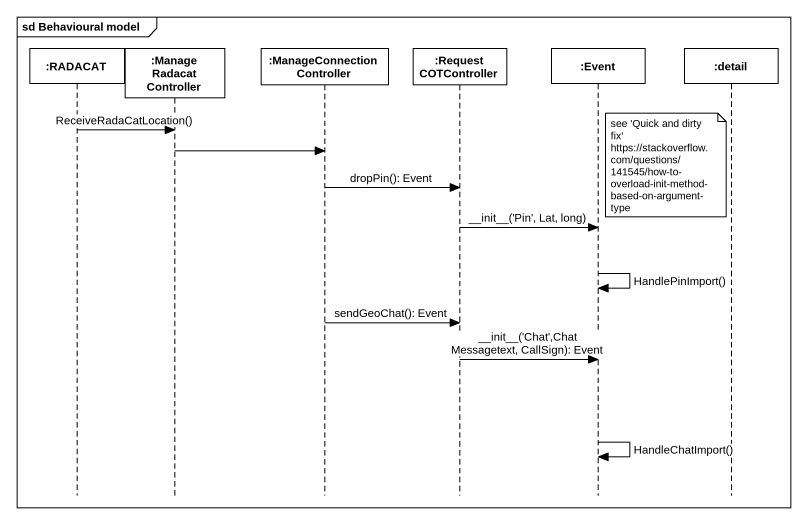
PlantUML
@startuml
mainframe sd Behavioural model
hide footbox
participant ":RADACAT" as RADACAT
participant ":ManageRadacatController" as ManageRadacatController
participant ":ManageConnectionController" as ManageConnectionController
participant ":RequestCOTController" as RequestCOTController
participant ":Event" as Event
participant ":detail" as detail

RADACAT -> ManageRadacatController : ReceiveRadaCatLocation()
ManageRadacatController -> ManageConnectionController
note left of detail
  see 'Quick and dirty fix'
  https://stackoverflow.com/questions/141545/how-to-overload-init-method-based-on-argument-type
end note
ManageConnectionController -> RequestCOTController : dropPin(): Event
RequestCOTController -> Event : ~__init~__('Pin', Lat, long)
Event -> Event : HandlePinImport()
ManageConnectionController -> RequestCOTController : sendGeoChat(): Event
RequestCOTController -> Event : ~__init~__('Chat',ChatMessagetext, CallSign): Event
Event -> Event : HandleChatImport()
@enduml
